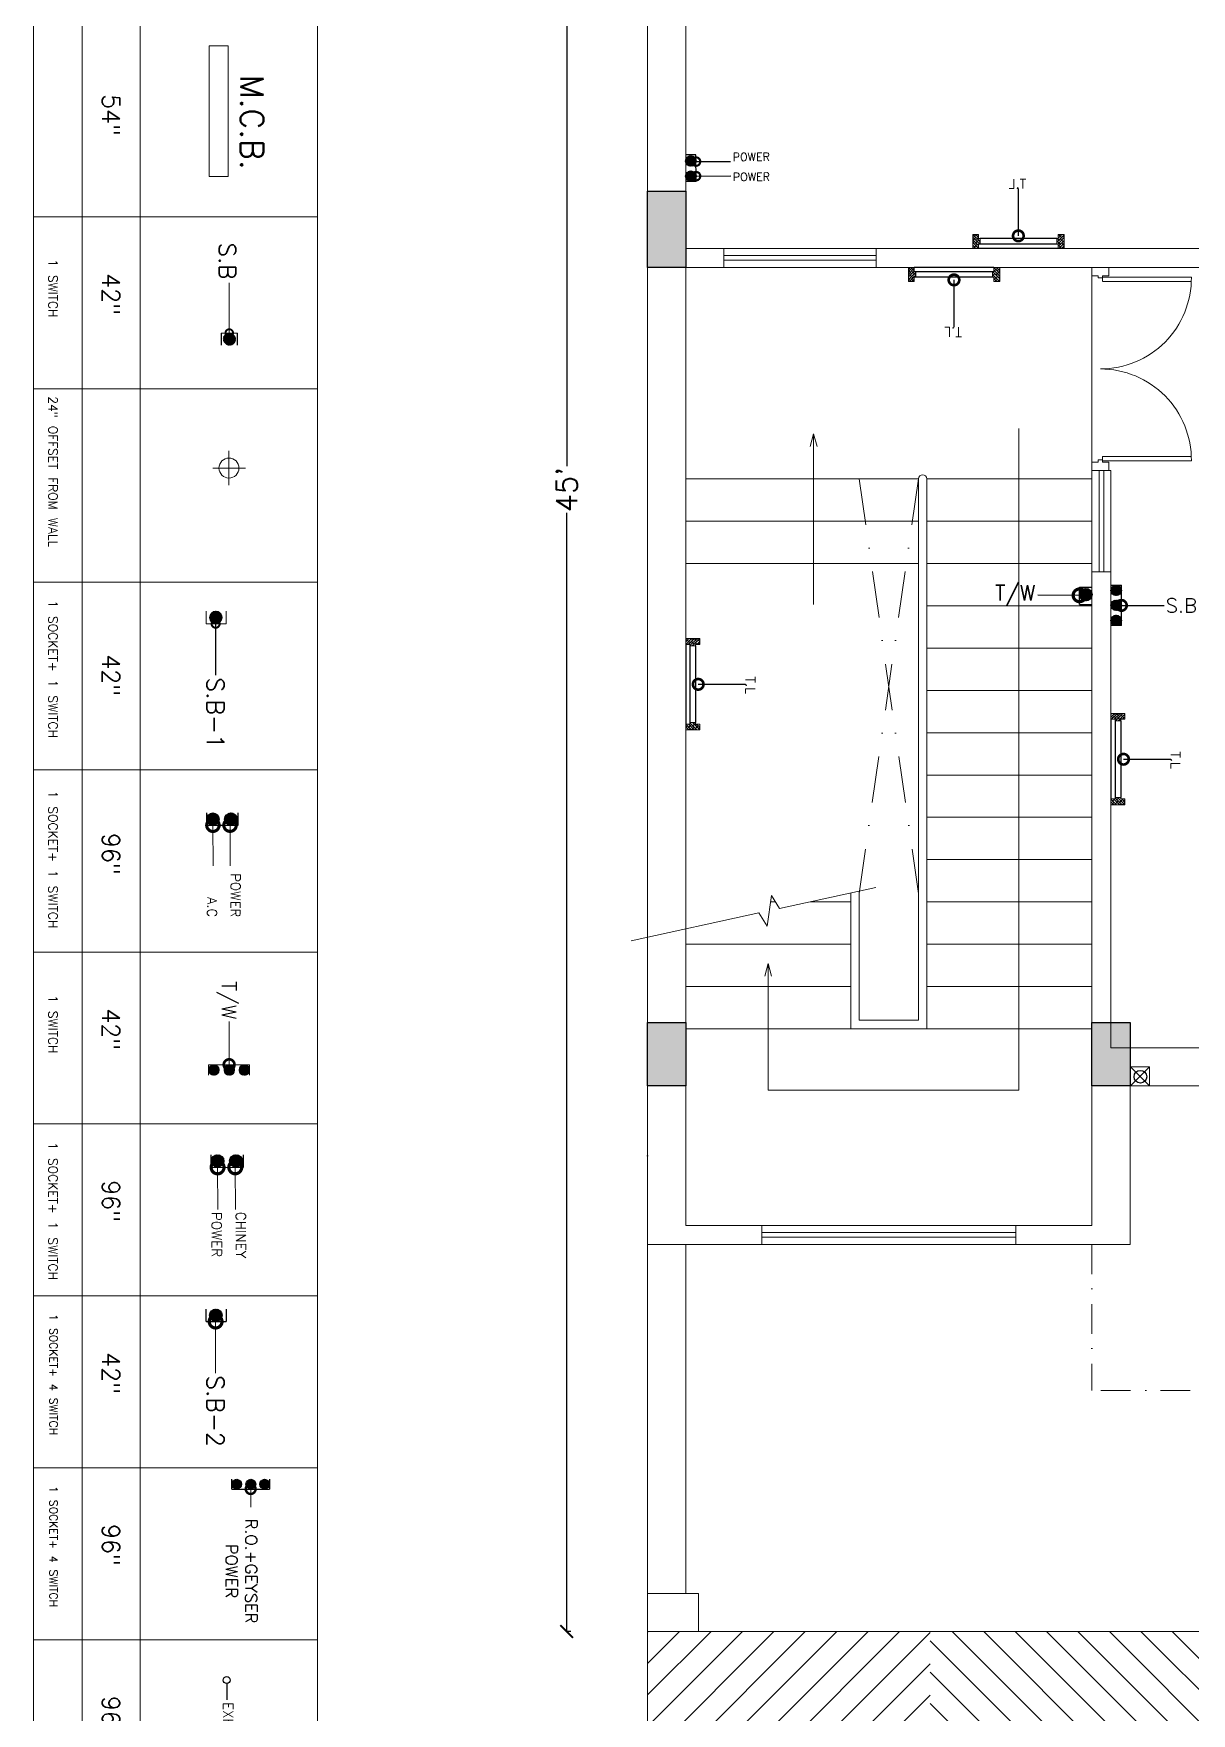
# Model space of a CAD drawing. Header units: inches. Extents: x 10416 to 14183, y 3009 to 10486.
# Drawn here: x 12105.9 to 12379.5, y 3628.7 to 4025.9 of the extents above; entities that cross this region are included whole.
import ezdxf

# ---------------------------------------------------------------- set-up
doc = ezdxf.new("R2010")
doc.units = ezdxf.units.IN
doc.header["$MEASUREMENT"] = 0
doc.header["$PDMODE"] = 98
doc.linetypes.add('DASHDOTX2', pattern=[2, 1, -0.5, 0, -0.5])
doc.layers.get('0').update_dxf_attribs({"lineweight": 9})
doc.layers.get('Defpoints').update_dxf_attribs({"lineweight": 9})
for name, color, linetype in [('A7- wall', 12, 'Continuous'), ('A7-column', 7, 'Continuous'), ('A7-concrete hatch', 253, 'Continuous'), ('A7-cut out', 252, 'DASHDOTX2'), ('A7-door', 33, 'Continuous'), ('A7-railing', 216, 'Continuous'), ('A7-sanitary', 132, 'Continuous'), ('A7-stairs', 114, 'Continuous'), ('A7-window', 4, 'Continuous')]:
    doc.layers.add(name, color=color, linetype=linetype)
for name, color, linetype, lineweight in [('A7-dimention', 160, 'Continuous', 15), ('DIM', 7, 'Continuous', 9), ('electrica', 8, 'Continuous', 0), ('elehatch', 7, 'Continuous', 0), ('THIN', 8, 'Continuous', 9)]:
    doc.layers.add(name, color=color, linetype=linetype, lineweight=lineweight)
doc.styles.add('2MM', font='romans.shx', dxfattribs={"width": 0.6, "height": 6.299213})
doc.styles.get("Standard").update_dxf_attribs({"font": 'txt.shx', "height": 5})
doc.dimstyles.new('2MM', dxfattribs={"dimscale": 64, "dimtxt": 0.026083, "dimasz": 0.078125, "dimexe": 0.046875, "dimexo": 0.203125, "dimgap": 0.03125, "dimtad": 1, "dimdec": 5, "dimzin": 3, "dimdsep": 46, "dimlunit": 4, "dimtxsty": '2MM', "dimblk1": 'DOTSMALL', "dimblk2": 'DOTSMALL', "dimsah": 1, "dimcen": 0.1875, "dimdle": 0.0625, "dimclrd": 5, "dimclre": 1, "dimclrt": 5, "dimadec": 0, "dimazin": 0, "dimtfac": 1, "dimtdec": 5, "dimtix": 1, "dimtofl": 0, "dimtmove": 2, "dimatfit": 3, "dimldrblk": 'DOTSMALL', "dimfxl": 1, "dimfrac": 2, "dimtolj": 1, "dimtzin": 0, "dimarcsym": 0})
doc.dimstyles.new('FERDIM', dxfattribs={"dimtxt": 5, "dimasz": 3, "dimexe": 0.1875, "dimexo": 0.375, "dimgap": 0.125, "dimtad": 0, "dimdec": 1, "dimzin": 0, "dimdsep": 46, "dimlunit": 4, "dimtxsty": 'Standard', "dimblk1": 'OBLIQUE', "dimblk2": 'ARCHTICK', "dimsah": 1, "dimcen": 0.09375, "dimdle": 0.1875, "dimclrd": 256, "dimclre": 256, "dimclrt": 256, "dimadec": 0, "dimazin": 3, "dimtfac": 1, "dimtdec": 1, "dimtofl": 0, "dimtmove": 1, "dimatfit": 3, "dimldrblk": 'OPEN30', "dimfxl": 1, "dimtolj": 1, "dimtzin": 0, "dimarcsym": 0})

# ---------------------------------------------------------------- blocks, each defined once
blk = doc.blocks.new('co')
at = {"layer": 'electrica', "color": 80, "lineweight": 20, "ltscale": 1.5}
for p, q in [((18888.76, 657.94), (18888.76, 651.33)), ((18892.21, 654.6), (18885.29, 654.6))]:
    blk.add_line(p, q, dxfattribs=at)
blk.add_circle((18888.76, 654.6), 2.01, dxfattribs=at)
blk = doc.blocks.new('_DotSmall')
at = {"color": 0, "linetype": 'ByBlock', "const_width": 0.5}
blk.add_lwpolyline([(-0.0625, 0, 1), (0.0625, 0, 1)], format="xyb", close=True, dxfattribs=at)
blk = doc.blocks.new('bbjhgfd')
at = {"layer": 'electrica', "lineweight": 30}
h = blk.add_hatch(color=4, dxfattribs=at)
edge = h.paths.add_edge_path()
edge.add_arc((11450.91, -17155.26), 0.881, 0, 360)
at = {"layer": 'electrica', "color": 4, "lineweight": 30}
blk.add_line((11450.91, -17156.14), (11450.91, -17160.28), dxfattribs=at)
blk.add_circle((11450.91, -17155.26), 0.881, dxfattribs=at)
at = {"layer": 'electrica', "color": 4, "lineweight": 30, "insert": (11452.51, -17160.86), "char_height": 2.4976, "width": 22.0558, "attachment_point": 1, "rotation": 270}
blk.add_mtext('EXHAUST FAN', dxfattribs=at)
blk = doc.blocks.new('WTHREREG')
at = {"layer": 'A7-door', "lineweight": 0}
for p, q in [((677.32, -489.1), (677.32, -493.1)), ((679.32, -489.1), (677.32, -489.1)), ((679.32, -490.6), (679.32, -489.1)), ((679.82, -490.6), (679.32, -490.6)), ((679.32, -493.1), (679.32, -491.6)), ((679.32, -491.6), (679.82, -491.6)), ((679.82, -491.6), (679.82, -490.6)), ((677.32, -493.1), (679.32, -493.1))]:
    blk.add_line(p, q, dxfattribs=at)
blk = doc.blocks.new('hfjhgkjgh')
at = {"layer": 'A7-door', "lineweight": 9}
for p, q in [((9706.21, 7743.22), (9706.21, 7742.22)), ((9706.21, 7743.17), (9727.21, 7743.17)), ((9706.21, 7742.17), (9727.2, 7742.17)), ((9706.21, 7700.78), (9706.21, 7699.78)), ((9706.21, 7700.78), (9727.2, 7700.78)), ((9706.21, 7699.78), (9727.21, 7699.78))]:
    blk.add_line(p, q, dxfattribs=at)
for centre, start, end in [((9705.71, 7742.97), 270, 0.522), ((9705.71, 7699.97), 359.478, 90)]:
    blk.add_arc(centre, 21.5, start, end, dxfattribs=at)
at = {"layer": 'A7-door', "lineweight": 9, "rotation": 270}
blk.add_blockref('WTHREREG', (10196.81, 8422.8), dxfattribs=at)
at = {"layer": 'A7-door', "lineweight": 9, "extrusion": (0, 0, -1), "zscale": -1, "rotation": 90}
blk.add_blockref('WTHREREG', (-10196.81, 7020.15), dxfattribs=at)
blk = doc.blocks.new('_ArchTick')
at = {"layer": 'DIM', "color": 0, "const_width": 0.15}
blk.add_lwpolyline([(-0.5, -0.5), (0.5, 0.5)], dxfattribs=at)
blk = doc.blocks.new('_Oblique')
at = {"color": 0, "linetype": 'ByBlock', "lineweight": -2}
blk.add_line((-0.5, -0.5), (0.5, 0.5), dxfattribs=at)
blk = doc.blocks.new('_Open30')
at = {"color": 0, "linetype": 'ByBlock', "lineweight": -2}
for p, q in [((-1, 0.27), (0, 0)), ((0, 0), (-1, -0.27)), ((0, 0), (-1, 0))]:
    blk.add_line(p, q, dxfattribs=at)
blk = doc.blocks.new('rthnry')
at = {"ltscale": 45}
blk.add_hatch(color=5, dxfattribs=at).paths.add_polyline_path([(12508.04, 7803.3), (12517.04, 7803.3), (12517.04, 7785.3), (12508.04, 7785.3)])
at = {"color": 5, "ltscale": 45}
blk.add_lwpolyline([(12508.04, 7803.3), (12517.04, 7803.3), (12517.04, 7785.3), (12508.04, 7785.3)], close=True, dxfattribs=at)
blk = doc.blocks.new('rtbhynrj')
at = {"ltscale": 45}
blk.add_hatch(color=6, dxfattribs=at).paths.add_polyline_path([(12525.73, 7803.3), (12534.73, 7803.3), (12534.73, 7788.3), (12525.73, 7788.3)])
at = {"color": 6, "ltscale": 45}
blk.add_lwpolyline([(12525.73, 7803.3), (12534.73, 7803.3), (12534.73, 7788.3), (12525.73, 7788.3)], close=True, dxfattribs=at)
blk = doc.blocks.new('bgghgfgygg')
at = {"layer": 'A7-column', "rotation": 180}
blk.add_blockref('rthnry', (26905.76, 15548.77), dxfattribs=at)
at = {"layer": 'A7-column'}
for p in [(1862.98, -236.33), (1967.98, -236.33)]:
    blk.add_blockref('rtbhynrj', p, dxfattribs=at)
blk = doc.blocks.new('*D165')
at = {"layer": 'A7-dimention', "lineweight": -2, "ltscale": 45, "transparency": 16777216}
for p, q in [((12232.84, 4188.09), (12231.65, 4188.09)), ((12231.84, 4188.28), (12231.84, 3923.63)), ((12231.84, 3647.9), (12231.84, 3912.55)), ((12232.84, 3648.09), (12231.65, 3648.09))]:
    blk.add_line(p, q, dxfattribs=at)
at = {"layer": 'Defpoints', "color": 0, "ltscale": 45, "transparency": 16777216}
for p in [(12250.95, 4188.09), (12231.84, 3648.09), (12250.95, 3648.09)]:
    blk.add_point(p, dxfattribs=at)
at = {"layer": 'A7-dimention', "lineweight": -2, "ltscale": 45, "transparency": 16777216, "xscale": 3, "yscale": 3, "zscale": 3}
for name, p, rotation in [('_Oblique', (12231.84, 4188.09), 90), ('_ArchTick', (12231.84, 3648.09), 270)]:
    blk.add_blockref(name, p, dxfattribs=dict(at, rotation=rotation))
at = {"layer": 'A7-dimention', "lineweight": 13, "ltscale": 45, "transparency": 16777216, "insert": (12231.84, 3918.09), "char_height": 5, "attachment_point": 5, "rotation": 90}
blk.add_mtext("\\A1;45'", dxfattribs=at)
blk = doc.blocks.new('df-d')
h = blk.add_hatch()
h.set_pattern_fill('ANSI38', color=3, scale=5, style=0)
h.set_pattern_definition([(45, (-4314.344, -5508.863), (-11.22532, 11.22532), []), (135, (-4314.344, -5508.863), (-33.67596, 11.22532), [39.6875, -23.8125])])
h.paths.add_polyline_path([(48, 80), (48, 115), (0, 115), (0, 0), (48, 0), (48, 35), (60, 35), (60, 80)])
blk.add_lwpolyline([(48, 0), (0, 0), (0, 115), (48, 115), (48, 80), (60, 80), (60, 35), (48, 35)], close=True)
blk.add_lwpolyline([(0, 0), (0, 115)])
blk = doc.blocks.new('DD')
at = {"layer": 'electrica', "lineweight": 25}
h = blk.add_hatch(dxfattribs=at)
h.set_pattern_fill('ANSI31', color=256, angle=180, style=0)
h.set_pattern_definition([(135.2714209, (53276.18317, -48502.0835), (0.07037491615, 0.07104485328), [])])
h.paths.add_polyline_path([(29111.32, -20713.25, 1), (29111.31, -20710.79, 1)])
h = blk.add_hatch(dxfattribs=at)
h.set_pattern_fill('ANSI31', color=256, angle=180, style=0)
h.set_pattern_definition([(135.2714209, (53279.76733, -48502.06653), (0.07037491615, 0.07104485328), [])])
h.paths.add_polyline_path([(29114.91, -20713.23, 1), (29114.9, -20710.77, 1)])
for p, q in [((29116.13, -20710.77), (29109.84, -20710.8)), ((29109.84, -20710.8), (29109.85, -20713.26)), ((29116.13, -20710.77), (29116.13, -20713.26))]:
    blk.add_line(p, q, dxfattribs=at)
for centre in [(29111.32, -20712.02), (29114.9, -20712)]:
    blk.add_circle(centre, 1.23, dxfattribs=at)
at = {"layer": 'electrica', "lineweight": 25, "char_height": 1.92, "width": 6.1013, "attachment_point": 3, "rotation": 89.7286}
for s, insert in [('POWER', (29109.41, -20692.3)), ('A.C', (29114.11, -20692.32))]:
    blk.add_mtext(s, dxfattribs=dict(at, insert=insert))
at = {"lineweight": 25}
for points in [[(29111.46, -20710.78), (29111.42, -20702.6)], [(29114.9, -20710.77), (29114.86, -20702.59)]]:
    blk.add_leader(points, dimstyle='2MM', override={"dimgap": 0.03125, "dimtad": 0}, dxfattribs=at)
blk = doc.blocks.new('AERTRH')
at = {"layer": 'electrica', "lineweight": 25}
h = blk.add_hatch(dxfattribs=at)
h.set_pattern_fill('ANSI31', color=256, angle=180, style=0)
h.set_pattern_definition([(135, (65244.78712, -27322.58999), (-0.07071067812, -0.07071067812), [])])
h.paths.add_polyline_path([(23231.53, 4120.28, 1), (23235.57, 4120.28, 1)])
for p, q in [((23235.57, 4122.97), (23231.53, 4122.97)), ((23231.53, 4117.57), (23235.57, 4117.57))]:
    blk.add_line(p, q, dxfattribs=at)
at = {"layer": 'electrica', "color": 0, "ltscale": 7}
blk.add_line((23231.53, 4122.97), (23231.53, 4117.57), dxfattribs=at)
at = {"layer": 'electrica', "insert": (23213.79, 4116.84), "char_height": 5.522, "width": 27.7235, "attachment_point": 9}
blk.add_mtext('S.B', dxfattribs=at)
at = {"layer": 'electrica', "lineweight": 25}
blk.add_leader([(23231.53, 4120.22), (23214.97, 4120.22)], dimstyle='2MM', override={"dimgap": 0.03125, "dimtad": 0}, dxfattribs=at)
blk = doc.blocks.new('bhbhfdr')
at = {"layer": 'electrica', "lineweight": 20}
h = blk.add_hatch(dxfattribs=at)
h.set_pattern_fill('ANSI31', color=256, scale=0.8, angle=-270, style=0)
h.set_pattern_definition([(45, (34127.94406, -64511.04279), (0.07071067812, -0.07071067812), [])])
h.paths.add_polyline_path([(62030.94, -40478.09, 1), (62033.4, -40478.09, 1)])
h = blk.add_hatch(dxfattribs=at)
h.set_pattern_fill('ANSI31', color=256, scale=0.8, angle=-270, style=0)
h.set_pattern_definition([(45, (34127.94406, -64514.54642), (0.07071067812, -0.07071067812), [])])
h.paths.add_polyline_path([(62030.94, -40481.6, 1), (62033.4, -40481.6, 1)])
h = blk.add_hatch(dxfattribs=at)
h.set_pattern_fill('ANSI31', color=256, scale=0.8, angle=-270, style=0)
h.set_pattern_definition([(45, (34127.94406, -64518.13062), (0.07071067812, -0.07071067812), [])])
h.paths.add_polyline_path([(62030.94, -40485.18, 1), (62033.4, -40485.18, 1)])
for p, q in [((62033.4, -40476.86), (62030.94, -40476.86)), ((62030.94, -40486.41), (62030.94, -40476.86)), ((62030.94, -40486.41), (62033.4, -40486.41))]:
    blk.add_line(p, q, dxfattribs=at)
for centre in [(62032.17, -40478.09), (62032.17, -40481.6), (62032.17, -40485.18)]:
    blk.add_circle(centre, 1.23, dxfattribs=at)
at = {"layer": 'electrica', "lineweight": 30, "insert": (62020.45, -40479.99), "char_height": 3.36, "width": 16.8682, "attachment_point": 3}
blk.add_mtext('T/W', dxfattribs=at)
at = {"layer": 'electrica', "lineweight": 20}
blk.add_leader([(62030.94, -40481.64), (62020.87, -40481.64)], dimstyle='2MM', override={"dimgap": 0.03125, "dimtad": 0}, dxfattribs=at)
blk = doc.blocks.new('RTHRHRH')
at = {"layer": 'electrica', "lineweight": 30}
h = blk.add_hatch(dxfattribs=at)
h.set_pattern_fill('ANSI31', color=256, scale=0.8, angle=180.2714, style=0)
h.set_pattern_definition([(45.2714209, (-26121.66176, -26251.57121), (0.07104485328, -0.07037491615), [])])
h.paths.add_polyline_path([(1667.17, -2086.71, 1), (1669.63, -2086.7, 1)])
h = blk.add_hatch(dxfattribs=at)
h.set_pattern_fill('ANSI31', color=256, scale=0.8, angle=180.2714, style=0)
h.set_pattern_definition([(45.2714209, (-26121.64478, -26255.15537), (0.07104485328, -0.07037491615), [])])
h.paths.add_polyline_path([(1667.19, -2090.3, 1), (1669.65, -2090.28, 1)])
for p, q in [((1669.63, -2085.23), (1667.17, -2085.24)), ((1669.66, -2091.51), (1669.63, -2085.23)), ((1669.66, -2091.51), (1667.2, -2091.53))]:
    blk.add_line(p, q, dxfattribs=at)
for centre in [(1668.4, -2086.71), (1668.42, -2090.29)]:
    blk.add_circle(centre, 1.23, dxfattribs=at)
at = {"layer": 'electrica', "lineweight": 18, "char_height": 1.92, "width": 6.1013, "attachment_point": 1, "rotation": 0.2714}
for s, insert in [('CHINEY', (1678.29, -2084.8)), ('POWER', (1678.31, -2089.5))]:
    blk.add_mtext(s, dxfattribs=dict(at, insert=insert))
at = {"layer": 'electrica', "lineweight": 30}
for points in [[(1669.64, -2086.84), (1677.82, -2086.8)], [(1669.65, -2090.28), (1677.83, -2090.25)]]:
    blk.add_leader(points, dimstyle='2MM', override={"dimgap": 0.03125, "dimtad": 0}, dxfattribs=at)
blk = doc.blocks.new('bhttyt')
at = {"layer": 'electrica', "lineweight": 30}
h = blk.add_hatch(dxfattribs=at)
h.set_pattern_fill('ANSI31', color=4, angle=-360, style=0)
h.set_pattern_definition([(315, (14557.99075, 347532.00842), (-0.08838834765, -0.08838834765), [])])
h.paths.add_polyline_path([(11493.94, -17081.43, -1), (11493.94, -17078.97, -1)])
at = {"layer": 'electrica', "color": 4, "lineweight": 30}
for p, q in [((11492.06, -17081.43), (11492.06, -17078.97)), ((11495.95, -17078.97), (11495.95, -17081.43)), ((11492.06, -17081.43), (11495.95, -17081.43))]:
    blk.add_line(p, q, dxfattribs=at)
blk.add_circle((11493.94, -17080.2), 1.23, dxfattribs=at)
at = {"layer": 'electrica', "color": 4, "lineweight": 18, "insert": (11495.55, -17091.93), "char_height": 3.36, "width": 16.8682, "attachment_point": 1, "rotation": 270}
blk.add_mtext('S.B-2', dxfattribs=at)
at = {"layer": 'electrica', "color": 4, "lineweight": 30}
blk.add_leader([(11493.9, -17081.43), (11493.9, -17091.5)], dimstyle='2MM', override={"dimgap": 0.03125, "dimtad": 0}, dxfattribs=at)
blk = doc.blocks.new('SFNTJIKU')
at = {"layer": 'electrica', "lineweight": 30}
h = blk.add_hatch(dxfattribs=at)
h.set_pattern_fill('ANSI31', color=4, scale=0.8, angle=-270, style=0)
h.set_pattern_definition([(135, (29445.73465, -26058.52566), (-0.07071067812, -0.07071067812), [])])
h.paths.add_polyline_path([(1542.74, -2025.58, -1), (1540.28, -2025.58, -1)])
h = blk.add_hatch(dxfattribs=at)
h.set_pattern_fill('ANSI31', color=4, scale=0.8, angle=-270, style=0)
h.set_pattern_definition([(135, (29445.73465, -26062.02929), (-0.07071067812, -0.07071067812), [])])
h.paths.add_polyline_path([(1542.74, -2029.08, -1), (1540.28, -2029.08, -1)])
h = blk.add_hatch(dxfattribs=at)
h.set_pattern_fill('ANSI31', color=4, scale=0.8, angle=-270, style=0)
h.set_pattern_definition([(135, (29445.73465, -26065.61349), (-0.07071067812, -0.07071067812), [])])
h.paths.add_polyline_path([(1542.74, -2032.67, -1), (1540.28, -2032.67, -1)])
at = {"layer": 'electrica', "color": 4, "lineweight": 30}
for p, q in [((1540.28, -2024.35), (1542.74, -2024.35)), ((1542.74, -2033.9), (1542.74, -2024.35)), ((1542.74, -2033.9), (1540.28, -2033.9))]:
    blk.add_line(p, q, dxfattribs=at)
for centre in [(1541.51, -2025.58), (1541.51, -2029.08), (1541.51, -2032.67)]:
    blk.add_circle(centre, 1.23, dxfattribs=at)
at = {"layer": 'electrica', "color": 4, "lineweight": 18, "insert": (1555.18, -2027.47), "char_height": 3, "width": 16.8682, "attachment_point": 1}
blk.add_mtext('\\pxqc;R.O.+GEYSER\\PPOWER ', dxfattribs=at)
at = {"layer": 'electrica', "color": 4, "lineweight": 30}
blk.add_leader([(1542.74, -2029.12), (1547.32, -2029.12)], dimstyle='2MM', override={"dimgap": 0.03125, "dimtad": 0}, dxfattribs=at)
blk = doc.blocks.new('srdtfughuj')
at = {"lineweight": 20}
h = blk.add_hatch(dxfattribs=at)
h.set_pattern_fill('ANSI31', color=4, scale=1.593324, angle=-180, style=0)
h.set_pattern_definition([(135, (6028.31573, -598222.87294), (0.14083127232, 0.14083127232), [])])
h.paths.add_polyline_path([(10910.33, -17275.54, -1), (10910.33, -17279.46, -1)])
at = {"color": 4, "lineweight": 20}
for p, q in [((10878.73, -17066.16), (10878.73, -16798.43)), ((10933.85, -17066.16), (10933.85, -16798.43)), ((10951.95, -17066.16), (10951.95, -16798.43)), ((10967.07, -17066.16), (10967.07, -16798.43)), ((10878.73, -16959.07), (10967.07, -16959.07)), ((10878.73, -16959.07), (10967.07, -16959.07)), ((10878.73, -16959.07), (10967.07, -16959.07)), ((10878.73, -16959.07), (10967.07, -16959.07)), ((10878.73, -16959.07), (10967.07, -16959.07)), ((10967.07, -16959.07), (10878.73, -16959.07)), ((10878.73, -17012.62), (10967.07, -17012.62)), ((10878.73, -17012.62), (10967.07, -17012.62)), ((10878.73, -17012.62), (10967.07, -17012.62)), ((10878.73, -17012.62), (10967.07, -17012.62)), ((10967.07, -17012.62), (10878.73, -17012.62)), ((10878.73, -17828.72), (10878.73, -17066.16)), ((10878.73, -17066.16), (10967.07, -17066.16)), ((10878.73, -17066.16), (10967.07, -17066.16)), ((10967.07, -17066.16), (10878.73, -17066.16)), ((10878.73, -17066.16), (10967.07, -17066.16)), ((10878.73, -17066.16), (10967.07, -17066.16)), ((10878.73, -17066.16), (10967.07, -17066.16)), ((10967.07, -17066.16), (10878.73, -17066.16)), ((10933.85, -17828.72), (10933.85, -17066.16)), ((10951.95, -17828.72), (10951.95, -17066.16)), ((10967.07, -17828.72), (10967.07, -17066.16)), ((10878.73, -17119.71), (10967.07, -17119.71)), ((10967.07, -17119.71), (10878.73, -17119.71)), ((10967.07, -17173.26), (10878.73, -17173.26)), ((10878.73, -17173.26), (10967.07, -17173.26)), ((10878.73, -17230), (10967.07, -17230)), ((10907.13, -17279.46), (10907.13, -17275.54)), ((10913.34, -17275.54), (10907.13, -17275.54)), ((10913.34, -17275.54), (10913.34, -17279.46)), ((10878.73, -17288.54), (10967.07, -17288.54)), ((10878.73, -17348.71), (10967.07, -17348.71)), ((10878.73, -17402.26), (10967.07, -17402.26))]:
    blk.add_line(p, q, dxfattribs=at)
blk.add_lwpolyline([(10912.43, -17455.55), (10912.43, -17414.85), (10906.45, -17414.85), (10906.45, -17455.55)], close=True, dxfattribs=at)
blk.add_circle((10910.33, -17277.5), 1.96, dxfattribs=at)
for name, p, xscale, yscale, zscale, rotation in [('bbjhgfd', (24941.56, -37972.55), 1.225633817354966, 1.225633817354966, 1.225633817354966, 180), ('SFNTJIKU', (8412.53, -18896.84), 1.225633817354966, 1.225633817354966, 1.225633817354966, 90), ('bhttyt', (29223.91, -44274.41), 1.593323962561456, 1.593323962561456, 1.593323962561456, 180), ('RTHRHRH', (7565.44, -19777.55), 1.599954925351067, 1.599954925351067, 1.599954925351067, 90), ('bhbhfdr', (-43263.91, -100144.27), 1.338140195781098, 1.338140195781098, 1.338140195781098, 90), ('co', (11921.24, -46612.21), 1.550560556061364, 1.550560556061364, 1.550560556061364, 90), ('AERTRH', (14793.28, -39283.35), 0.9434267938214984, 0.9434267938214984, 0.9434267938214984, 90)]:
    blk.add_blockref(name, p, dxfattribs=dict(at, xscale=xscale, yscale=yscale, zscale=zscale, rotation=rotation))
at = {"color": 4, "lineweight": 20, "xscale": 1.550560556061625, "yscale": 1.550560556061625, "zscale": 1.550560556061625}
blk.add_blockref('DD', (-34233.17, 14900.53), dxfattribs=at)
at = {"color": 4, "lineweight": 20, "attachment_point": 1, "rotation": 90}
for s, insert, char_height, width in [('96"', (10940.26, -16941.54), 5.427, 8.1728), ('1 SOCKET+ 4 SWITCH', (10959.64, -17006.89), 2.4513, 60.8879), ('96"', (10940.26, -16995.08), 5.427, 8.1728), ('1 SOCKET+ 4 SWITCH', (10959.64, -17060.44), 2.4513, 60.8879), ('42"', (10940.26, -17048.63), 5.427, 8.1728), ('1 SOCKET+ 1 SWITCH', (10959.64, -17113.99), 2.791, 60.8879), ('96"', (10940.26, -17102.18), 5.427, 8.1728), ('1 SWITCH', (10959.64, -17159.84), 2.791, 60.8879), ('42"', (10940.26, -17155.73), 5.427, 8.1728), ('1 SOCKET+ 1 SWITCH', (10959.64, -17223.53), 2.791, 60.8879), ('96"', (10940.26, -17210.34), 5.427, 8.1728), ('S.B-1', (10907.77, -17258.82), 5.354, 26.8764), ('1 SOCKET+ 1 SWITCH', (10959.64, -17282.82), 2.791, 60.8879), ('42"', (10940.26, -17266.01), 5.427, 8.1728), ('24" OFFSET FROM WALL', (10959.64, -17346.38), 2.791, 60.8879), (' 1 SWITCH', (10959.64, -17391.58), 2.791, 60.8879), ('42"', (10940.26, -17384.73), 5.427, 8.1728), ('54"', (10940.26, -17440.51), 5.427, 8.1728)]:
    blk.add_mtext(s, dxfattribs=dict(at, insert=insert, char_height=char_height, width=width))
at = {"color": 4, "lineweight": 20, "insert": (10895.45, -17446.49), "char_height": 7.179, "attachment_point": 1, "rotation": 90}
blk.add_mtext_dynamic_manual_height_columns('M.C.B.', width=0.5355, gutter_width=12.49, heights=[0], dxfattribs=at)
at = {"color": 4, "lineweight": 20}
blk.add_leader([(10910.4, -17275.54), (10910.4, -17259.49)], dimstyle='2MM', override={"dimgap": 0.03125, "dimtad": 0}, dxfattribs=at)
blk = doc.blocks.new('NJKKKKL')
at = {"layer": 'A7-concrete hatch', "lineweight": 13, "ltscale": 45}
h = blk.add_hatch(dxfattribs=at)
h.set_pattern_fill('ANSI31', color=256, scale=42, style=0)
h.set_pattern_definition([(45, (1790, -1200), (-3.7123106, 3.7123106), [])])
h.paths.add_polyline_path([(11455.46, 6222.97), (11388.71, 6222.97), (11388.71, 6180.97), (11455.46, 6180.97)])
h = blk.add_hatch(dxfattribs=at)
h.set_pattern_fill('ANSI31', color=256, scale=42, style=0)
h.set_pattern_definition([(135, (21120.9246, -1200), (3.7123106, 3.7123106), [])])
h.paths.add_polyline_path([(11455.46, 6222.97), (11526.71, 6222.97), (11526.71, 6180.97), (11455.46, 6180.97)])
at = {"layer": 'A7-cut out', "lineweight": 13, "ltscale": 11}
for p, q in [((11438.71, 6495.47), (11452.71, 6397.47)), ((11452.71, 6495.47), (11438.71, 6397.47)), ((11502.85, 6351.97), (11502.85, 6356.47)), ((11502.85, 6356.47), (11507.35, 6356.47)), ((11507.35, 6351.97), (11502.85, 6356.47)), ((11507.35, 6356.47), (11502.85, 6351.97)), ((11507.35, 6356.47), (11507.35, 6351.97)), ((11388.71, 6351.97), (11388.71, 6318.97))]:
    blk.add_line(p, q, dxfattribs=at)
at = {"layer": 'A7-cut out', "lineweight": 13, "ltscale": 7}
for p in [(11493.71, 6314.47), (11770.71, 6279.97)]:
    blk.add_line(p, (11493.71, 6279.97), dxfattribs=at)
at = {"layer": 'A7-railing', "lineweight": 13, "ltscale": 45}
for p, q in [((11452.71, 6367.47), (11452.71, 6495.47)), ((11454.71, 6365.47), (11454.71, 6495.47)), ((11436.71, 6365.47), (11436.71, 6397.56)), ((11454.71, 6365.47), (11436.71, 6365.47))]:
    blk.add_line(p, q, dxfattribs=at)
blk.add_lwpolyline([(11438.71, 6398), (11438.71, 6367.47), (11452.71, 6367.47)], dxfattribs=at)
blk.add_arc((11453.71, 6495.47), 1, 0, 180, dxfattribs=at)
at = {"layer": 'A7-sanitary', "lineweight": 30, "ltscale": 45}
blk.add_circle((11505.16, 6354.14), 1.5, dxfattribs=at)
at = {"layer": 'A7-stairs', "lineweight": 13, "ltscale": 45}
for p, q in [((11476.47, 6350.93), (11476.47, 6507.41)), ((11452.71, 6495.47), (11397.71, 6495.47)), ((11493.71, 6495.47), (11454.71, 6495.47)), ((11452.71, 6485.47), (11397.71, 6485.47)), ((11493.71, 6485.47), (11454.71, 6485.47)), ((11452.71, 6475.47), (11397.71, 6475.47)), ((11493.71, 6475.47), (11454.71, 6475.47)), ((11493.71, 6465.47), (11454.71, 6465.47)), ((11493.71, 6455.47), (11454.71, 6455.47)), ((11493.71, 6445.47), (11454.71, 6445.47)), ((11493.71, 6435.47), (11454.71, 6435.47)), ((11493.71, 6425.47), (11454.71, 6425.47)), ((11493.71, 6415.47), (11454.71, 6415.47)), ((11493.71, 6405.47), (11454.71, 6405.47)), ((11418.92, 6395.47), (11417.74, 6395.47)), ((11436.71, 6395.47), (11427.09, 6395.47)), ((11493.71, 6395.47), (11454.71, 6395.47)), ((11436.71, 6385.47), (11397.71, 6385.47)), ((11493.71, 6385.47), (11454.71, 6385.47)), ((11436.71, 6375.47), (11397.71, 6375.47)), ((11493.71, 6375.47), (11454.71, 6375.47)), ((11493.71, 6365.47), (11397.71, 6365.47)), ((11436.71, 6365.47), (11397.71, 6365.47)), ((11493.71, 6365.47), (11454.71, 6365.47))]:
    blk.add_line(p, q, dxfattribs=at)
at = {"layer": 'A7-stairs', "linetype": 'Continuous', "lineweight": 13, "ltscale": 45}
blk.add_lwpolyline([(11384.8, 6386.29), (11415.02, 6392.85), (11416.97, 6389.76), (11417.95, 6397), (11419.9, 6393.91), (11442.62, 6398.85)], dxfattribs=at)
at = {"layer": 'A7-window', "lineweight": 13, "ltscale": 45}
for p, q in [((11442.71, 6548.27), (11406.71, 6548.27)), ((11406.71, 6547.17), (11442.71, 6547.17)), ((11495.41, 6473.47), (11495.41, 6497.47)), ((11496.51, 6473.47), (11496.51, 6497.47)), ((11475.71, 6317.27), (11415.71, 6317.27)), ((11475.71, 6316.17), (11415.71, 6316.17))]:
    blk.add_line(p, q, dxfattribs=at)
at = {"layer": 'elehatch', "lineweight": 13, "ltscale": 45}
for p, q in [((11388.71, 6180.97), (11388.71, 6762.97)), ((11397.71, 6549.97), (11397.71, 6681.97)), ((11397.71, 6549.97), (11523.71, 6549.97)), ((11406.71, 6545.47), (11406.71, 6549.97)), ((11442.71, 6545.47), (11442.71, 6549.97)), ((11397.71, 6545.47), (11632.71, 6545.47)), ((11397.71, 6318.97), (11397.71, 6545.47)), ((11493.71, 6351.97), (11493.71, 6545.47)), ((11493.71, 6351.97), (11493.71, 6545.47)), ((11493.71, 6497.47), (11498.21, 6497.47)), ((11498.21, 6360.97), (11498.21, 6497.47)), ((11493.71, 6473.47), (11498.21, 6473.47)), ((11589.21, 6360.97), (11498.21, 6360.97)), ((11493.71, 6318.97), (11493.71, 6351.97)), ((11502.71, 6351.97), (11632.71, 6351.97)), ((11502.71, 6314.47), (11502.71, 6351.97)), ((11493.71, 6318.97), (11397.71, 6318.97)), ((11415.71, 6318.97), (11415.71, 6314.47)), ((11475.71, 6318.97), (11475.71, 6314.47)), ((11502.71, 6314.47), (11388.71, 6314.47)), ((11397.71, 6231.97), (11397.71, 6314.47)), ((11388.71, 6222.97), (11770.71, 6222.97))]:
    blk.add_line(p, q, dxfattribs=at)
blk.add_lwpolyline([(11400.71, 6222.97), (11400.71, 6231.97), (11388.71, 6231.97)], dxfattribs=at)
at = {"layer": 'A7-door', "lineweight": 13}
blk.add_blockref('hfjhgkjgh', (1790, -1200), dxfattribs=at)
at = {"lineweight": 13, "ltscale": 45}
blk.add_leader([(11427.94, 6506.13), (11427.94, 6465.8)], dimstyle='FERDIM', override={"dimgap": 0.125, "dimtad": 0, "dimfxlon": 1}, dxfattribs=at)
at = {"layer": 'A7-stairs', "lineweight": 13, "ltscale": 45}
blk.add_leader([(11417.21, 6380.89), (11417.21, 6350.93), (11476.47, 6350.93)], dimstyle='FERDIM', override={"dimgap": 0.125, "dimtad": 0, "dimfxlon": 1}, dxfattribs=at)
blk = doc.blocks.new('dfggdrhtr')
at = {"layer": 'electrica', "lineweight": 30}
h = blk.add_hatch(dxfattribs=at)
h.set_pattern_fill('ANSI31', color=4, angle=-270, style=0)
h.set_pattern_definition([(45, (-51726.4139, -35563.75634), (0.08838834765, -0.08838834765), [])])
h.paths.add_polyline_path([(312887.03, -38628.68, -1), (312884.57, -38628.68, -1)])
h = blk.add_hatch(dxfattribs=at)
h.set_pattern_fill('ANSI31', color=4, angle=-270, style=0)
h.set_pattern_definition([(45, (-51726.4139, -35568.13588), (0.08838834765, -0.08838834765), [])])
h.paths.add_polyline_path([(312887.03, -38632.18, -1), (312884.57, -38632.18, -1)])
h = blk.add_hatch(dxfattribs=at)
h.set_pattern_fill('ANSI31', color=4, angle=-270, style=0)
h.set_pattern_definition([(45, (-51726.4139, -35572.61613), (0.08838834765, -0.08838834765), [])])
h.paths.add_polyline_path([(312887.03, -38635.77, -1), (312884.57, -38635.77, -1)])
at = {"layer": 'electrica', "color": 4, "lineweight": 30}
for p, q in [((312884.57, -38627.45), (312887.03, -38627.45)), ((312887.03, -38637), (312887.03, -38627.45)), ((312887.03, -38637), (312884.57, -38637))]:
    blk.add_line(p, q, dxfattribs=at)
for centre in [(312885.8, -38628.68), (312885.8, -38632.18), (312885.8, -38635.77)]:
    blk.add_circle(centre, 1.23, dxfattribs=at)
at = {"layer": 'electrica', "color": 4, "lineweight": 30, "insert": (312897.52, -38630.57), "char_height": 3.36, "width": 16.8682, "attachment_point": 1}
blk.add_mtext('S.B', dxfattribs=at)
at = {"layer": 'electrica', "color": 4, "lineweight": 30}
blk.add_leader([(312887.03, -38632.22), (312897.1, -38632.22)], dimstyle='2MM', override={"dimgap": 0.03125, "dimtad": 0}, dxfattribs=at)
blk = doc.blocks.new('JUHYTY')
at = {"color": 4, "lineweight": 25}
for p, q in [((7862.24, -523.24), (7843.4, -523.24)), ((7861.89, -524.25), (7843.75, -524.25)), ((7861.89, -525.54), (7843.75, -525.54))]:
    blk.add_line(p, q, dxfattribs=at)
at = {"color": 4, "lineweight": 25, "xscale": 0.0287999999945896, "yscale": 0.0287999999945896, "zscale": 0.0287999999945896, "rotation": 1.3570367e-09}
blk.add_blockref('df-d', (7842.02, -526.55), dxfattribs=at)
at = {"color": 4, "lineweight": 25, "extrusion": (0, 0, -1), "xscale": 0.0287999999945896, "yscale": 0.0287999999945896, "zscale": -0.0288000000000066, "rotation": 359.9999999986428}
blk.add_blockref('df-d', (-7863.62, -526.55), dxfattribs=at)
at = {"color": 4, "lineweight": 25}
blk.add_text('T.L', height=2.236, rotation=180, dxfattribs=at).set_placement((7854.63, -537.39))
blk.add_leader([(7852.79, -526.2), (7852.79, -537.39)], dimstyle='2MM', override={"dimgap": 0.03125, "dimtad": 0}, dxfattribs=at)
blk = doc.blocks.new('p')
at = {"lineweight": 25}
h = blk.add_hatch(dxfattribs=at)
h.set_pattern_fill('ANSI31', color=4, angle=180, style=0)
h.set_pattern_definition([(45, (-44585.43658, -35445.65295), (0.08838834765, -0.08838834765), [])])
h.paths.add_polyline_path([(-9706.69, -5404.47, 1), (-9703.62, -5404.47, 1)])
h = blk.add_hatch(dxfattribs=at)
h.set_pattern_fill('ANSI31', color=4, angle=180, style=0)
h.set_pattern_definition([(45, (-44585.43658, -35450.1332), (0.08838834765, -0.08838834765), [])])
h.paths.add_polyline_path([(-9706.69, -5408.95, 1), (-9703.62, -5408.95, 1)])
at = {"color": 4, "lineweight": 25}
for p, q in [((-9703.62, -5402.62), (-9706.69, -5402.62)), ((-9703.62, -5410.49), (-9703.62, -5402.62)), ((-9703.62, -5410.49), (-9706.69, -5410.49))]:
    blk.add_line(p, q, dxfattribs=at)
for centre in [(-9705.15, -5404.47), (-9705.15, -5408.95)]:
    blk.add_circle(centre, 1.54, dxfattribs=at)
at = {"color": 4, "lineweight": 30, "char_height": 2.4, "width": 7.6266, "attachment_point": 1}
for insert in [(-9692.78, -5402.14), (-9692.78, -5408.02)]:
    blk.add_mtext('POWER', dxfattribs=dict(at, insert=insert))
at = {"color": 4, "lineweight": 25}
for points in [[(-9703.61, -5404.65), (-9693.38, -5404.65)], [(-9703.62, -5408.95), (-9693.39, -5408.95)]]:
    blk.add_leader(points, dimstyle='2MM', override={"dimgap": 0.03125, "dimtad": 0}, dxfattribs=at)
blk = doc.blocks.new('bhbrrt')
at = {"layer": 'electrica', "lineweight": 30}
h = blk.add_hatch(dxfattribs=at)
h.set_pattern_fill('ANSI31', color=4, angle=270, style=0)
h.set_pattern_definition([(224.7285791, (35779.92765, 10597.82552), (0.07037491615, -0.07104485328), [])])
h.paths.add_polyline_path([(11615.07, -17191.01, -1), (11615.06, -17193.47, -1)])
at = {"layer": 'electrica', "color": 4, "lineweight": 30}
for p, q in [((11613.58, -17193.46), (11613.59, -17191)), ((11616.98, -17193.49), (11616.99, -17191.03)), ((11616.98, -17193.49), (11613.58, -17193.46))]:
    blk.add_line(p, q, dxfattribs=at)
blk.add_circle((11615.06, -17192.24), 1.23, dxfattribs=at)
at = {"layer": 'electrica', "color": 4, "lineweight": 18, "insert": (11613.16, -17202.13), "char_height": 3, "width": 6.1013, "attachment_point": 3, "rotation": 89.7286}
blk.add_mtext('T/W', dxfattribs=at)
at = {"layer": 'electrica', "color": 4, "lineweight": 30}
blk.add_leader([(11615.2, -17193.47), (11615.16, -17201.66)], dimstyle='2MM', override={"dimgap": 0.03125, "dimtad": 0}, dxfattribs=at)

msp = doc.modelspace()

# ---------------------------------------------------------------- linework, layer by layer
at = {"layer": 'THIN', "color": 7, "ltscale": 0.6}
msp.add_lwpolyline([(12721.55, 3453.39), (12721.55, 4306.19), (12105.86, 4306.19), (12105.86, 3453.39)], dxfattribs=at)

# ---------------------------------------------------------------- block references
at = {"layer": 'A7- wall', "color": 0, "lineweight": 13}
msp.add_blockref('NJKKKKL', (862.24, -2574.89), dxfattribs=at)
at = {"layer": 'A7-column', "lineweight": 13}
msp.add_blockref('bgghgfgygg', (-2137.76, -3774.89), dxfattribs=at)
at = {"layer": 'A7-sanitary', "color": 0, "ltscale": 0.6, "xscale": 0.7589749239178876, "yscale": 0.7589749239178876, "zscale": 0.7589749239178876, "rotation": 180}
msp.add_blockref('srdtfughuj', (20429.59, -9225.36), dxfattribs=at)
at = {"layer": 'electrica', "lineweight": 30}
for name, p, xscale, yscale, zscale, rotation in [('p', (20004.71, 8356.05), 0.7999999999995987, 0.7999999999995987, 0.7999999999995987, 0.2714209144381075), ('bhbrrt', (32918.92, 17928.88), 1.2, 1.2, 1.2, 270.2714209157973)]:
    msp.add_blockref(name, p, dxfattribs=dict(at, xscale=xscale, yscale=yscale, zscale=zscale, rotation=rotation))
at = {"layer": 'electrica', "lineweight": 30, "xscale": -1, "rotation": 180}
msp.add_blockref('JUHYTY', (4485.77, 3451.85), dxfattribs=at)
at = {"layer": 'electrica', "lineweight": 30}
for name, p in [('JUHYTY', (4470.56, 4493.83)), ('dfggdrhtr', (-300524.12, 42522.9))]:
    msp.add_blockref(name, p, dxfattribs=at)
for p, rotation in [((11736.71, -3980.77), 89.99999999999999), ((11837.21, -3998.48), 89.99999999999997)]:
    msp.add_blockref('JUHYTY', p, dxfattribs=dict(at, rotation=rotation))

# ---------------------------------------------------------------- dimensions: what is measured, and where the dimension line sits
at = {"layer": 'A7-dimention', "lineweight": 13, "ltscale": 45}
dim = msp.add_linear_dim(base=(12231.84, 3648.09), p1=(12250.95, 4188.09), p2=(12250.95, 3648.09), angle=90, dimstyle='FERDIM', override={"dimfxlon": 1}, dxfattribs=at)
dim.commit()
dim.dimension.update_dxf_attribs({"geometry": '*D165', "text_midpoint": (12231.84, 3918.09)})

doc.saveas('drawing.dxf')
